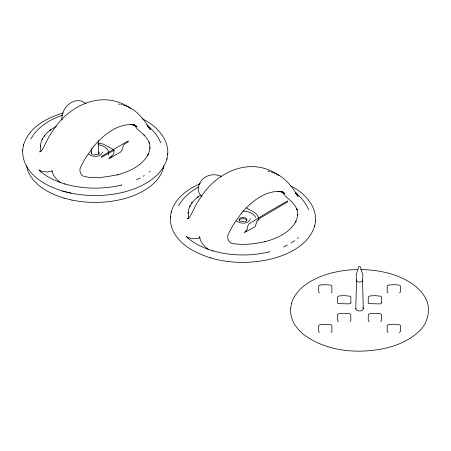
<?xml version="1.0" encoding="UTF-8"?>
<svg xmlns="http://www.w3.org/2000/svg" width="451" height="451" viewBox="0 0 451 451"><rect width="100%" height="100%" fill="white"/><g stroke="black" fill="none" stroke-linecap="round" stroke-linejoin="round"><path stroke-width="0.68" d="M91.609 153.819L91.745 148.261M355.822 308.834L356.527 280.342L356.194 275.02L358.708 266.857L359.548 266.31L360.383 266.857L362.897 275.02L362.565 280.342L363.275 308.834M114.002 150.42L113.844 153.301L113.201 154.631L109.593 157.839L111.961 156.469M61.95 120.073C60.389 107.733 75.165 94.659 86.045 103.583M142.51 118.94C157.382 125.976 171.792 141.806 166.819 159.423C160.86 178.027 141.219 187.593 123.602 192.16L123.298 192.239C106.267 196.343 88.368 196.613 71.196 193.18L70.931 193.118C49.672 188.924 21.828 175.287 22.68 149.986M23.407 145.526C28.351 127.65 46.769 117.722 63.416 112.992M71.94 200.097L72.025 200.114C88.605 203.429 105.884 203.17 122.322 199.201L122.418 199.179C133.998 196.162 145.414 191.297 154.219 182.993L154.377 182.852C158.363 178.765 161.791 173.968 163.268 168.381M166.819 159.423L166.949 158.651M167.676 154.191L167.806 153.402M290.286 185.761C305.158 192.797 319.567 208.627 314.595 226.244C308.636 244.848 288.995 254.415 271.378 258.981L271.068 259.054C243.844 265.363 213.475 263.175 189.268 248.383C178.692 241.561 169.277 230.072 170.45 216.807M171.183 212.342C174.796 198.361 187.695 189.037 200.323 183.619M360.699 269.58C380.266 269.839 400.742 274.377 416.279 286.853L420.828 291.284L424.261 295.862C431.787 307.108 428.636 322.837 418.748 331.609L418.59 331.75C409.784 340.06 398.368 344.925 386.789 347.935L386.693 347.963C358.601 354.334 326.253 351.949 302.813 333.853L298.263 329.422L294.836 324.844C291.808 319.889 290.202 314.11 290.686 308.292M291.459 303.562C292.936 297.976 296.358 293.184 300.343 289.097L300.507 288.95C309.307 280.646 320.723 275.781 332.308 272.765L340.477 271.068L348.854 269.986L357.401 269.518M314.595 226.244L314.719 225.472M315.452 221.013L315.582 220.223M22.55 150.769L23.537 144.748M149.952 147.387L149.304 151.339L147.804 155.217L148.199 154.535C141.93 165.951 129.166 171.707 117.108 174.898L117.429 174.813C106.171 176.837 93.701 179.487 82.556 175.856C80.21 173.9 79.269 170.472 80.351 167.609L85.504 157.957L93.701 146.338L93.498 146.598C103.082 135.356 116.087 124.386 131.669 124.561L130.119 124.566L134.263 125.209L132.741 124.685M163.228 168.629L163.736 165.517M170.326 217.591L171.307 211.57M290.641 308.54L291.498 303.32M102.631 151.981C100.951 157.41 92.523 157.314 88.723 154.135M108.584 153.216L108.178 154.913M250.406 218.803C248.726 224.232 240.298 224.13 236.499 220.956M258.446 218.831L258.04 220.528M199.466 183.912C202.854 175.563 213.458 172.558 221.255 176.437M199.393 184.076C197.002 188.23 198.31 193.789 202.003 196.721M30.809 139.026L33.301 135.029M44.446 135.706L42.095 139.477L42.529 138.496L41.03 142.375L40.381 146.333L40.404 145.397L40.629 149.546L41.137 151.113M178.585 205.848C183.078 197.583 190.593 191.32 198.84 186.996M33.662 134.454C40.934 124.972 51.685 118.889 62.841 115.09M44.119 136.101L46.865 132.994L50.828 129.629L49.881 130.283L56.443 126.252M149.129 172.073L150.166 171.188M297.423 238.449L298.461 237.564M143.159 176.279L144.264 175.563M200.83 195.024L197.656 197.104L198.598 196.444L194.64 199.816L191.438 203.44L192.222 202.527L189.871 206.299L190.305 205.318L188.806 209.196L188.157 213.154L188.174 212.218L188.4 216.362L188.913 217.929M290.934 243.1L294.791 240.58M246.731 230.799L244.955 231.825L247.12 229.452L247.903 225.624L249.082 223.724L270.504 210.747L287.558 201.022L287.749 201.653L285.737 202.984L259.72 218.34L256.901 221.187L255.21 226.622L244.104 232.705M136.439 179.864L140.188 177.959M283.589 247.001L287.338 245.096M52.226 170.963C47.947 172.553 42.879 172.124 38.859 169.982M200.002 237.784C195.723 239.374 190.655 238.945 186.635 236.803M108.674 158.893L120.654 151.993L122.007 150.284L123.365 145.385L124.036 144.517L128.366 141.642L128.236 140.932L104.311 154.749L101.39 156.61L101.498 157.309L113.438 150.64L114.103 150.702L113.99 150.324M331.045 292.851L331.908 292.062L331.874 285.81L330.335 284.998L325.295 284.688L320.249 284.998L318.71 285.81L318.677 292.062L319.545 292.851M399.552 292.851L400.415 292.062L400.381 285.81L398.842 284.998L393.802 284.688L388.756 284.998L387.217 285.81L387.189 292.062L388.052 292.851M349.976 321.478L350.839 320.684L350.805 314.437L349.266 313.62L344.226 313.31L339.18 313.62L337.641 314.437L337.607 320.684L338.814 321.557M331.045 332.404L331.908 331.615L331.874 325.363L330.335 324.551L325.295 324.241L320.249 324.551L318.71 325.363L318.677 331.615L319.545 332.404M380.621 321.478L381.484 320.684L381.45 314.437L379.911 313.62L374.871 313.31L369.826 313.62L368.287 314.437L368.253 320.684L369.459 321.557M97.36 154.394L94.191 154.665M121.511 185.068L121.815 184.995C105.681 188.884 88.723 189.138 72.459 185.885L64.724 183.957L65.079 184.042C56.178 181.33 47.552 177.406 40.342 171.453L40.832 171.887L38.961 170.066M269.286 251.889L269.591 251.81C253.456 255.706 236.499 255.959 220.235 252.707L212.5 250.779L212.849 250.863C203.953 248.151 195.328 244.222 188.118 238.275L188.603 238.709L186.269 236.431M399.208 332.488L400.415 331.615L400.381 325.363L398.842 324.551L393.802 324.241L388.756 324.551L387.217 325.363L387.189 331.615L388.052 332.404M244.216 221.441L240.546 221.131M40.218 151.508L40.799 151.463L39.62 151.914L41.03 151.102L42.456 149.433L48.9 136.771L53.055 130.418C69.347 104.531 103.6 89.185 130.632 108.449M187.994 218.329L188.574 218.284L187.396 218.735L188.806 217.923L190.232 216.255L196.67 203.593L200.83 197.239C217.241 171.104 251.878 155.894 278.927 175.608M97.929 143.108L103.273 144.083L113.269 149.456M242.993 211.085C247.751 211.322 253.276 212.821 255.711 217.286M118.28 104.029L119.538 104.226M120.795 104.418L122.058 104.615M267.945 171.143L269.828 171.436M98.025 144.636C102.433 145.425 108.155 147.539 108.708 152.675M26.547 165.9L27.939 171.081L30.465 176.087L33.893 180.665L38.448 185.096C45.906 191.252 54.83 195.317 64.036 198.119L64.149 198.147M62.683 191.055L71.196 193.18M210.459 257.876L210.809 257.961M64.036 198.119L72.025 200.114M123.157 104.998C135.661 108.375 143.914 119.098 150.369 129.629L147.652 125.919L149.771 128.174L148.807 127.261M270.933 171.814C283.437 175.197 291.69 185.919 298.139 196.45L295.811 193.27M280.516 191.506L282.033 192.03L277.895 191.387L279.445 191.376C263.863 191.207 250.857 202.172 241.274 213.419L241.477 213.16L233.274 224.778L228.127 234.43C226.938 237.587 228.189 241.804 231.397 243.202C242.503 245.575 254.206 243.946 265.205 241.635L264.878 241.719C276.942 238.528 289.705 232.772 295.974 221.356L295.58 222.039L297.079 218.16L297.728 214.202L297.75 215.138L297.525 211.034L296.809 208.931L297.215 209.862L295.354 206.282L292.75 202.787L285.094 195.83L282.151 191.895M132.859 124.747L135.982 125.925L133.676 124.572L137.121 126.816L135.199 125.288M280.629 191.568L283.758 192.746L282.602 192.07M246.167 207.685C250.299 210.848 257.769 212.19 258.57 218.29M282.027 191.765L284.897 193.637L282.489 191.726M146.631 124.871C152.68 129.617 157.794 135.74 160.815 142.849M208.334 249.307C204.038 246.207 199.872 241.854 199.613 236.273M60.558 182.486C56.595 179.521 52.474 175.614 51.978 170.41M295.523 192.526C301.009 197.239 305.778 202.95 308.591 209.67M144.309 135.232L137.318 129.009L133.958 124.515M295.625 193.169L297.547 194.99L295.428 192.74M143.863 134.787L147.578 139.46L149.439 143.04L149.039 142.11L149.749 144.213L149.974 148.323M98.419 140.616L98.746 153.819M239.109 220.257A3.941 2.272 0 0 1 243.811 217.54A3.941 2.272 0 0 1 246.066 221.153M245.739 221.368A3.941 2.272 0 0 1 244.961 221.717M240 221.266A3.941 2.272 0 0 1 239.695 221.041M239.442 220.793A3.941 2.272 0 0 1 239.244 220.533M239.171 220.251A3.941 2.272 0 0 1 243.326 218.622A3.941 2.272 0 0 1 246.877 220.674M362.773 307.757A3.726 2.154 0 0 1 360.033 310.964A3.726 2.154 0 0 1 355.946 308.275M362.463 279.891A3.016 1.742 0 0 1 359.548 282.089A3.016 1.742 0 0 1 356.634 279.891M98.69 151.908A3.941 2.272 0 0 1 97.963 154.552M93.391 154.969A3.941 2.272 0 0 1 92.962 154.823M92.224 154.445A3.941 2.272 0 0 1 91.564 152.038M91.395 153.43A3.941 2.272 0 0 1 91.784 152.912M98.436 152.788A3.941 2.272 0 0 1 99.023 153.571M350.861 302.801L350.393 303.608L349.266 303.895L338.053 303.608L337.59 302.801L337.641 296.741L339.18 295.929L344.226 295.619L350.264 296.228L350.861 296.978L350.861 302.801M381.507 302.801L381.039 303.608L379.911 303.895L368.698 303.608L368.236 302.801L368.287 296.741L369.826 295.929L374.871 295.619L380.909 296.228L381.507 296.978L381.507 302.801"/></g></svg>
